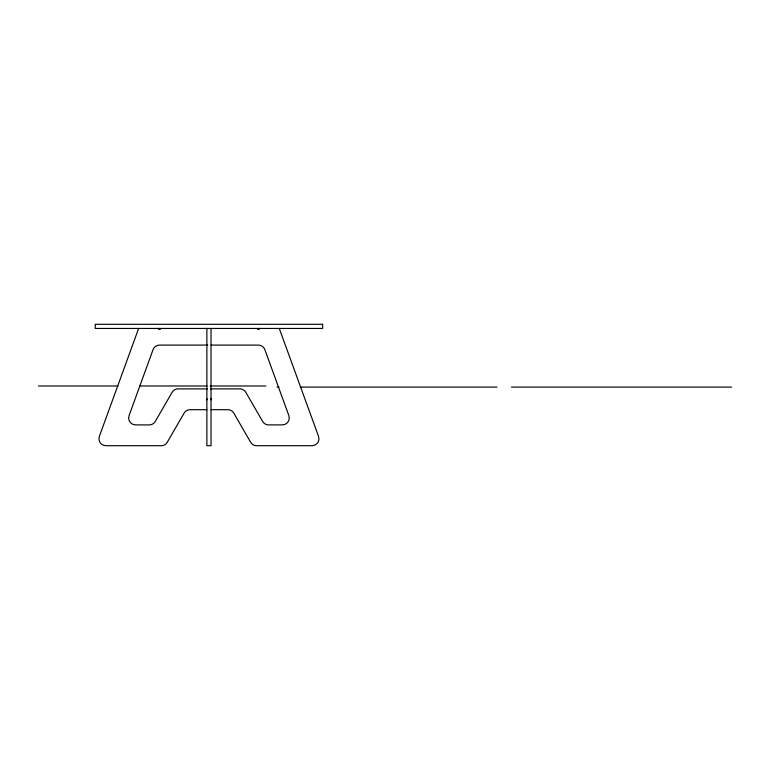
<?xml version="1.0" encoding="UTF-8"?>
<svg xmlns="http://www.w3.org/2000/svg" width="770" height="770" viewBox="0 0 770 770"><rect width="100%" height="100%" fill="white"/><g stroke="black" fill="none" stroke-linecap="round" stroke-linejoin="round"><path stroke-width="1.16" d="M138.638 328.453L99.349 436.397A6.93 6.93 0 0 0 105.865 445.705L161.286 445.705A6.93 6.93 0 0 0 167.283 442.24L184.078 413.153A6.93 6.93 0 0 1 190.084 409.688L206.88 409.688M210.614 398.908L211.567 399.091L211.038 399.851M207.823 345.095L159.573 345.095A6.93 6.93 0 0 0 153.057 349.647L129.052 415.608A6.93 6.93 0 0 0 135.568 424.905L149.274 424.905A6.93 6.93 0 0 0 155.28 421.44L172.076 392.353A6.93 6.93 0 0 1 178.072 388.889L207.399 388.889M211.038 345.095L258.345 345.095A6.93 6.93 0 0 1 264.851 349.647L288.865 415.608A6.93 6.93 0 0 1 282.349 424.905L268.634 424.905A6.93 6.93 0 0 1 262.628 421.44L245.842 392.353A6.93 6.93 0 0 0 239.836 388.889L210.518 388.889M38.5 385.991L117.954 385.991M139.466 385.991L206.966 385.991M210.152 385.991L265.871 385.991M276.969 387.079L279.019 387.079M300.3 387.079L496.997 387.079M511.453 387.079L731.5 387.079M211.038 409.688L227.833 409.688A6.93 6.93 0 0 1 233.83 413.153L250.625 442.24A6.93 6.93 0 0 0 256.631 445.705L312.043 445.705A6.93 6.93 0 0 0 318.559 436.397L279.269 328.453M206.793 399.842L206.476 398.889L207.438 399.284M211.038 328.347L211.038 445.705L206.88 445.705L206.88 328.347M160.516 328.463A1.088 1.088 0 0 1 159.38 329.541A1.088 1.088 0 0 1 158.36 328.347M259.557 328.347A1.088 1.088 0 0 1 258.528 329.541A1.088 1.088 0 0 1 257.392 328.463M322.64 324.295L95.268 324.295L95.268 328.453L322.64 328.453L322.64 324.295"/></g></svg>
